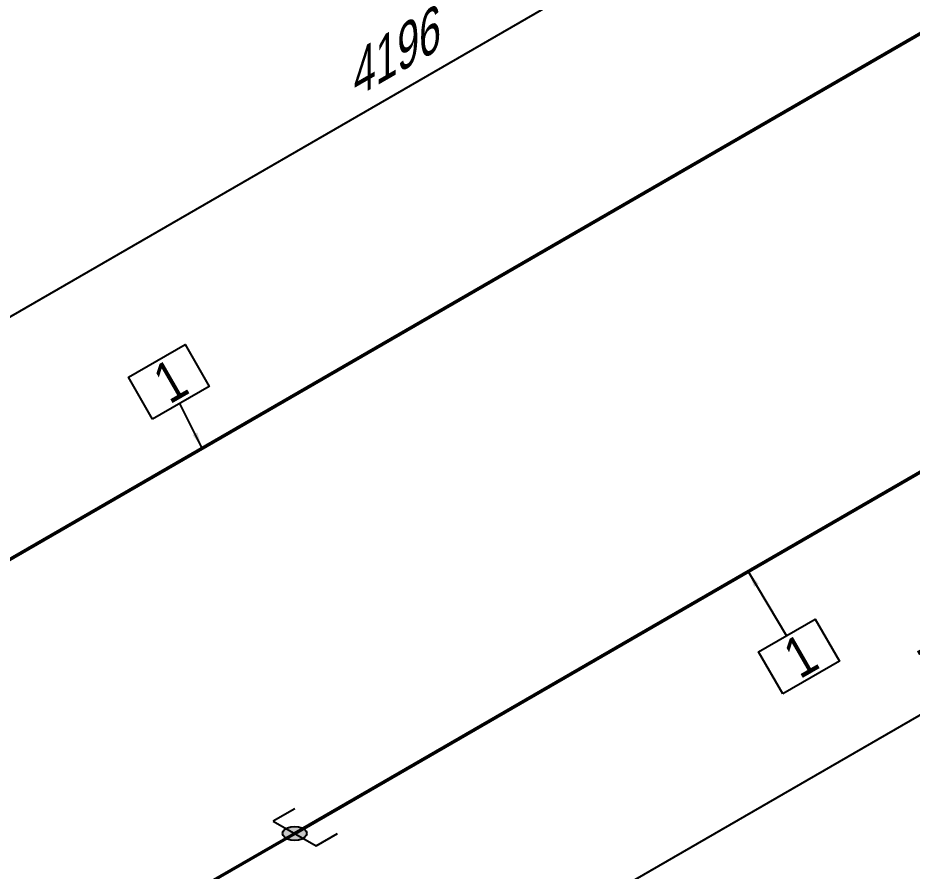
# Model space of a CAD drawing. Header units: millimetres. Extents: x 0 to 594, y 0 to 420.
# Drawn here: x 73.2 to 128.6, y 308.7 to 361.4 of the extents above; entities that cross this region are included whole.
import ezdxf
from ezdxf import colors
from ezdxf.entities.mleader import LeaderData, LeaderLine
from ezdxf.enums import TextEntityAlignment as Align
from ezdxf.math import Vec2, Vec3

# ---------------------------------------------------------------- set-up
doc = ezdxf.new("R2010")
doc.units = ezdxf.units.MM
doc.header["$LTSCALE"] = 0.25
for name, color, linetype in [('용접', 1, 'Continuous'), ('주석', 7, 'Continuous'), ('치수', 1, 'Continuous')]:
    doc.layers.add(name, color=color, linetype=linetype)
doc.layers.add('파이프 작은 보어', color=30, linetype='Continuous', lineweight=50)
doc.styles.add('AdskIsoAnnotation', font='arial.ttf', dxfattribs={"width": 0.8, "height": 1})
doc.styles.add('AdskIsoMetric', font='arial.ttf', dxfattribs={"width": 0.8, "height": 2.5})
doc.styles.add('AdskIsoMetric-30', font='arial.ttf', dxfattribs={"width": 0.8, "height": 2.5})
doc.styles.add('AdskIsoMetric30', font='arial.ttf', dxfattribs={"width": 0.8, "oblique": 30, "height": 2.5})
doc.styles.get("Standard").update_dxf_attribs({"font": 'arial.ttf'})
doc.dimstyles.new('AdskIsoMetric', dxfattribs={"dimtxt": 2.5, "dimasz": 2.5, "dimexe": 1, "dimexo": 2, "dimgap": 0.8, "dimtad": 1, "dimdec": 0, "dimrnd": 1, "dimzin": 0, "dimdsep": 46, "dimtxsty": 'AdskIsoMetric', "dimcen": 0, "dimclrt": 7, "dimadec": 0, "dimazin": 0, "dimtfac": 1, "dimtdec": 0, "dimtmove": 1, "dimatfit": 3, "dimfxl": 0, "dimfrac": 2, "dimtolj": 1, "dimtzin": 0, "dimarcsym": 0})

# ---------------------------------------------------------------- blocks, each defined once
blk = doc.blocks.new('*D36')
at = {"layer": 'Defpoints', "color": 0}
for p in [(155.067, 390.475), (155.067, 375.475), (37.569, 307.638)]:
    blk.add_point(p, dxfattribs=at)
at = {"layer": '치수', "color": 0, "lineweight": -2}
for p, q in [((155.067, 377.785), (155.067, 391.63)), ((39.734, 323.888), (152.902, 389.225)), ((37.569, 309.947), (37.569, 323.793))]:
    blk.add_line(p, q, dxfattribs=at)
at = {"layer": '치수', "color": 0}
for points in [[(152.693, 389.586), (153.11, 388.864), (155.067, 390.475)], [(39.526, 324.249), (39.942, 323.527), (37.569, 322.638)]]:
    blk.add_solid(points, dxfattribs=at)
at = {"layer": '치수', "color": 7, "insert": (96.098, 359.046), "char_height": 2.5, "attachment_point": 5, "rotation": 30, "style": 'AdskIsoMetric30'}
blk.add_mtext('\\A1;4196', dxfattribs=at)
blk = doc.blocks.new('*D39')
at = {"layer": 'Defpoints', "color": 0}
for p in [(155.328, 348.489), (168.318, 340.989), (85.057, 307.918)]:
    blk.add_point(p, dxfattribs=at)
at = {"layer": '치수', "color": 0, "lineweight": -2}
for p, q in [((157.328, 347.334), (169.318, 340.412)), ((100.212, 301.668), (166.153, 339.739))]:
    blk.add_line(p, q, dxfattribs=at)
at = {"layer": '치수', "color": 0}
for points in [[(165.945, 340.1), (166.362, 339.378), (168.318, 340.989)], [(100.004, 302.029), (100.42, 301.307), (98.047, 300.418)]]:
    blk.add_solid(points, dxfattribs=at)
at = {"layer": '치수', "color": 7, "insert": (131.378, 322.254), "char_height": 2.5, "attachment_point": 5, "rotation": 30, "style": 'AdskIsoMetric-30'}
blk.add_mtext('\\A1;741', dxfattribs=at)
blk = doc.blocks.new('엘보우-5-Iso2DSkew90')
at = {"color": 0, "linetype": 'ByBlock', "lineweight": -2, "extrusion": (-5.624e-11, -0.816497, -0.57735)}
for p, q in [((0, 0), (5.303, 3.062)), ((0, 0), (0, 0)), ((5.303, -3.062), (0, 0))]:
    blk.add_line(p, q, dxfattribs=at)
blk = doc.blocks.new('SocketWeld-1-IsoRight')
blk.add_hatch(color=256).paths.add_polyline_path([(0.0055, 0.0371), (0.0057, 0.0369), (0.006, 0.0367), (0.0062, 0.0365), (0.0064, 0.0363), (0.0066, 0.0361), (0.0068, 0.0359), (0.007, 0.0357), (0.0072, 0.0355), (0.0075, 0.0353), (0.0077, 0.0351), (0.0079, 0.0349), (0.0081, 0.0347), (0.0083, 0.0345), (0.0085, 0.0343), (0.0088, 0.0341), (0.009, 0.0339), (0.0092, 0.0337), (0.0094, 0.0334), (0.0096, 0.0332), (0.0098, 0.033), (0.01, 0.0328), (0.0103, 0.0326), (0.0105, 0.0324), (0.0107, 0.0322), (0.0109, 0.032), (0.0111, 0.0318), (0.0113, 0.0316), (0.0115, 0.0314), (0.0118, 0.0312), (0.012, 0.031), (0.0122, 0.0308), (0.0124, 0.0306), (0.0126, 0.0304), (0.0128, 0.0302), (0.013, 0.03), (0.0133, 0.0298), (0.0135, 0.0296), (0.0137, 0.0294), (0.0139, 0.0292), (0.0141, 0.0289), (0.0143, 0.0287), (0.0145, 0.0285), (0.0148, 0.0283), (0.015, 0.0281), (0.0152, 0.0279), (0.0154, 0.0277), (0.0156, 0.0275), (0.0158, 0.0273), (0.0161, 0.0271), (0.0161, 0.0271), (0.0162, 0.0268), (0.0164, 0.0266), (0.0166, 0.0263), (0.0168, 0.0261), (0.017, 0.0258), (0.0171, 0.0256), (0.0173, 0.0253), (0.0175, 0.025), (0.0177, 0.0248), (0.0179, 0.0245), (0.0181, 0.0243), (0.0182, 0.024), (0.0184, 0.0237), (0.0186, 0.0235), (0.0188, 0.0232), (0.019, 0.023), (0.0192, 0.0227), (0.0193, 0.0225), (0.0195, 0.0222), (0.0197, 0.0219), (0.0199, 0.0217), (0.0201, 0.0214), (0.0203, 0.0212), (0.0204, 0.0209), (0.0206, 0.0206), (0.0208, 0.0204), (0.021, 0.0201), (0.0212, 0.0199), (0.0213, 0.0196), (0.0215, 0.0193), (0.0217, 0.0191), (0.0219, 0.0188), (0.0221, 0.0186), (0.0223, 0.0183), (0.0224, 0.0181), (0.0226, 0.0178), (0.0228, 0.0175), (0.023, 0.0173), (0.0232, 0.017), (0.0234, 0.0168), (0.0235, 0.0165), (0.0237, 0.0162), (0.0239, 0.016), (0.0241, 0.0157), (0.0243, 0.0155), (0.0245, 0.0152), (0.0246, 0.015), (0.0248, 0.0147), (0.025, 0.0144), (0.025, 0.0144), (0.0251, 0.0141), (0.0253, 0.0139), (0.0254, 0.0136), (0.0255, 0.0133), (0.0257, 0.013), (0.0258, 0.0127), (0.0259, 0.0124), (0.0261, 0.0121), (0.0262, 0.0118), (0.0263, 0.0116), (0.0265, 0.0113), (0.0266, 0.011), (0.0267, 0.0107), (0.0269, 0.0104), (0.027, 0.0101), (0.0271, 0.0098), (0.0273, 0.0095), (0.0274, 0.0093), (0.0275, 0.009), (0.0277, 0.0087), (0.0278, 0.0084), (0.0279, 0.0081), (0.0281, 0.0078), (0.0282, 0.0075), (0.0283, 0.0072), (0.0284, 0.007), (0.0286, 0.0067), (0.0287, 0.0064), (0.0288, 0.0061), (0.029, 0.0058), (0.0291, 0.0055), (0.0292, 0.0052), (0.0294, 0.0049), (0.0295, 0.0047), (0.0296, 0.0044), (0.0298, 0.0041), (0.0299, 0.0038), (0.03, 0.0035), (0.0302, 0.0032), (0.0303, 0.0029), (0.0304, 0.0026), (0.0306, 0.0024), (0.0307, 0.0021), (0.0308, 0.0018), (0.031, 0.0015), (0.0311, 0.0012), (0.0312, 0.0009), (0.0314, 0.0006), (0.0315, 0.0003), (0.0315, 0.0003), (0.0316, 0.0001), (0.0316, -0.0002), (0.0317, -0.0005), (0.0318, -0.0008), (0.0319, -0.0011), (0.0319, -0.0014), (0.032, -0.0017), (0.0321, -0.002), (0.0321, -0.0022), (0.0322, -0.0025), (0.0323, -0.0028), (0.0323, -0.0031), (0.0324, -0.0034), (0.0325, -0.0037), (0.0325, -0.004), (0.0326, -0.0043), (0.0327, -0.0046), (0.0328, -0.0048), (0.0328, -0.0051), (0.0329, -0.0054), (0.033, -0.0057), (0.033, -0.006), (0.0331, -0.0063), (0.0332, -0.0066), (0.0332, -0.0069), (0.0333, -0.0071), (0.0334, -0.0074), (0.0335, -0.0077), (0.0335, -0.008), (0.0336, -0.0083), (0.0337, -0.0086), (0.0337, -0.0089), (0.0338, -0.0092), (0.0339, -0.0095), (0.0339, -0.0097), (0.034, -0.01), (0.0341, -0.0103), (0.0342, -0.0106), (0.0342, -0.0109), (0.0343, -0.0112), (0.0344, -0.0115), (0.0344, -0.0118), (0.0345, -0.012), (0.0346, -0.0123), (0.0346, -0.0126), (0.0347, -0.0129), (0.0348, -0.0132), (0.0349, -0.0135), (0.0349, -0.0138), (0.0349, -0.0138), (0.0349, -0.014), (0.0349, -0.0143), (0.0349, -0.0146), (0.0349, -0.0148), (0.0349, -0.0151), (0.0349, -0.0153), (0.0349, -0.0156), (0.0349, -0.0159), (0.0349, -0.0161), (0.0349, -0.0164), (0.0349, -0.0166), (0.0349, -0.0169), (0.0349, -0.0172), (0.0349, -0.0174), (0.0349, -0.0177), (0.0349, -0.0179), (0.0349, -0.0182), (0.0349, -0.0185), (0.0349, -0.0187), (0.0349, -0.019), (0.0349, -0.0192), (0.0349, -0.0195), (0.0349, -0.0198), (0.0349, -0.02), (0.0349, -0.0203), (0.0349, -0.0206), (0.0349, -0.0208), (0.0349, -0.0211), (0.0349, -0.0213), (0.0349, -0.0216), (0.0349, -0.0219), (0.0349, -0.0221), (0.0349, -0.0224), (0.0349, -0.0226), (0.0349, -0.0229), (0.0349, -0.0232), (0.0349, -0.0234), (0.0349, -0.0237), (0.0349, -0.0239), (0.0349, -0.0242), (0.0349, -0.0245), (0.0349, -0.0247), (0.0349, -0.025), (0.0349, -0.0252), (0.0349, -0.0255), (0.0349, -0.0258), (0.0349, -0.026), (0.0349, -0.0263), (0.0349, -0.0265), (0.0349, -0.0265), (0.0349, -0.0268), (0.0348, -0.027), (0.0347, -0.0272), (0.0346, -0.0274), (0.0346, -0.0276), (0.0345, -0.0278), (0.0344, -0.028), (0.0344, -0.0282), (0.0343, -0.0284), (0.0342, -0.0286), (0.0342, -0.0288), (0.0341, -0.029), (0.034, -0.0292), (0.0339, -0.0295), (0.0339, -0.0297), (0.0338, -0.0299), (0.0337, -0.0301), (0.0337, -0.0303), (0.0336, -0.0305), (0.0335, -0.0307), (0.0335, -0.0309), (0.0334, -0.0311), (0.0333, -0.0313), (0.0332, -0.0315), (0.0332, -0.0317), (0.0331, -0.0319), (0.033, -0.0322), (0.033, -0.0324), (0.0329, -0.0326), (0.0328, -0.0328), (0.0328, -0.033), (0.0327, -0.0332), (0.0326, -0.0334), (0.0325, -0.0336), (0.0325, -0.0338), (0.0324, -0.034), (0.0323, -0.0342), (0.0323, -0.0344), (0.0322, -0.0346), (0.0321, -0.0349), (0.0321, -0.0351), (0.032, -0.0353), (0.0319, -0.0355), (0.0319, -0.0357), (0.0318, -0.0359), (0.0317, -0.0361), (0.0316, -0.0363), (0.0316, -0.0365), (0.0315, -0.0367), (0.0315, -0.0367), (0.0314, -0.0369), (0.0312, -0.037), (0.0311, -0.0371), (0.031, -0.0373), (0.0308, -0.0374), (0.0307, -0.0375), (0.0306, -0.0377), (0.0304, -0.0378), (0.0303, -0.0379), (0.0302, -0.0381), (0.03, -0.0382), (0.0299, -0.0383), (0.0298, -0.0385), (0.0296, -0.0386), (0.0295, -0.0387), (0.0294, -0.0389), (0.0292, -0.039), (0.0291, -0.0391), (0.029, -0.0393), (0.0288, -0.0394), (0.0287, -0.0395), (0.0286, -0.0397), (0.0284, -0.0398), (0.0283, -0.0399), (0.0282, -0.0401), (0.0281, -0.0402), (0.0279, -0.0403), (0.0278, -0.0405), (0.0277, -0.0406), (0.0275, -0.0408), (0.0274, -0.0409), (0.0273, -0.041), (0.0271, -0.0412), (0.027, -0.0413), (0.0269, -0.0414), (0.0267, -0.0416), (0.0266, -0.0417), (0.0265, -0.0418), (0.0263, -0.042), (0.0262, -0.0421), (0.0261, -0.0422), (0.0259, -0.0424), (0.0258, -0.0425), (0.0257, -0.0426), (0.0255, -0.0428), (0.0254, -0.0429), (0.0253, -0.043), (0.0251, -0.0432), (0.025, -0.0433), (0.025, -0.0433), (0.0248, -0.0433), (0.0246, -0.0434), (0.0245, -0.0434), (0.0243, -0.0435), (0.0241, -0.0435), (0.0239, -0.0436), (0.0237, -0.0436), (0.0235, -0.0437), (0.0234, -0.0437), (0.0232, -0.0438), (0.023, -0.0438), (0.0228, -0.0439), (0.0226, -0.0439), (0.0224, -0.044), (0.0223, -0.044), (0.0221, -0.0441), (0.0219, -0.0441), (0.0217, -0.0442), (0.0215, -0.0442), (0.0213, -0.0443), (0.0212, -0.0443), (0.021, -0.0444), (0.0208, -0.0444), (0.0206, -0.0444), (0.0204, -0.0445), (0.0203, -0.0445), (0.0201, -0.0446), (0.0199, -0.0446), (0.0197, -0.0447), (0.0195, -0.0447), (0.0193, -0.0448), (0.0192, -0.0448), (0.019, -0.0449), (0.0188, -0.0449), (0.0186, -0.045), (0.0184, -0.045), (0.0182, -0.0451), (0.0181, -0.0451), (0.0179, -0.0452), (0.0177, -0.0452), (0.0175, -0.0453), (0.0173, -0.0453), (0.0171, -0.0454), (0.017, -0.0454), (0.0168, -0.0455), (0.0166, -0.0455), (0.0164, -0.0455), (0.0162, -0.0456), (0.0161, -0.0456), (0.0161, -0.0456), (0.0158, -0.0456), (0.0156, -0.0456), (0.0154, -0.0455), (0.0152, -0.0455), (0.015, -0.0454), (0.0148, -0.0454), (0.0145, -0.0453), (0.0143, -0.0453), (0.0141, -0.0453), (0.0139, -0.0452), (0.0137, -0.0452), (0.0135, -0.0451), (0.0133, -0.0451), (0.013, -0.045), (0.0128, -0.045), (0.0126, -0.0449), (0.0124, -0.0449), (0.0122, -0.0449), (0.012, -0.0448), (0.0118, -0.0448), (0.0115, -0.0447), (0.0113, -0.0447), (0.0111, -0.0446), (0.0109, -0.0446), (0.0107, -0.0446), (0.0105, -0.0445), (0.0103, -0.0445), (0.01, -0.0444), (0.0098, -0.0444), (0.0096, -0.0443), (0.0094, -0.0443), (0.0092, -0.0443), (0.009, -0.0442), (0.0088, -0.0442), (0.0085, -0.0441), (0.0083, -0.0441), (0.0081, -0.044), (0.0079, -0.044), (0.0077, -0.0439), (0.0075, -0.0439), (0.0072, -0.0439), (0.007, -0.0438), (0.0068, -0.0438), (0.0066, -0.0437), (0.0064, -0.0437), (0.0062, -0.0436), (0.006, -0.0436), (0.0057, -0.0436), (0.0055, -0.0435), (0.0055, -0.0435), (0.0053, -0.0434), (0.0051, -0.0433), (0.0049, -0.0431), (0.0046, -0.043), (0.0044, -0.0429), (0.0042, -0.0427), (0.004, -0.0426), (0.0037, -0.0425), (0.0035, -0.0423), (0.0033, -0.0422), (0.003, -0.0421), (0.0028, -0.042), (0.0026, -0.0418), (0.0024, -0.0417), (0.0021, -0.0416), (0.0019, -0.0414), (0.0017, -0.0413), (0.0015, -0.0412), (0.0012, -0.041), (0.001, -0.0409), (0.0008, -0.0408), (0.0006, -0.0406), (0.0003, -0.0405), (0.0001, -0.0404), (-0.0001, -0.0403), (-0.0003, -0.0401), (-0.0006, -0.04), (-0.0008, -0.0399), (-0.001, -0.0397), (-0.0012, -0.0396), (-0.0015, -0.0395), (-0.0017, -0.0393), (-0.0019, -0.0392), (-0.0021, -0.0391), (-0.0024, -0.039), (-0.0026, -0.0388), (-0.0028, -0.0387), (-0.003, -0.0386), (-0.0033, -0.0384), (-0.0035, -0.0383), (-0.0037, -0.0382), (-0.004, -0.038), (-0.0042, -0.0379), (-0.0044, -0.0378), (-0.0046, -0.0377), (-0.0049, -0.0375), (-0.0051, -0.0374), (-0.0053, -0.0373), (-0.0055, -0.0371), (-0.0055, -0.0371), (-0.0057, -0.0369), (-0.006, -0.0367), (-0.0062, -0.0365), (-0.0064, -0.0363), (-0.0066, -0.0361), (-0.0068, -0.0359), (-0.007, -0.0357), (-0.0072, -0.0355), (-0.0075, -0.0353), (-0.0077, -0.0351), (-0.0079, -0.0349), (-0.0081, -0.0347), (-0.0083, -0.0345), (-0.0085, -0.0343), (-0.0088, -0.0341), (-0.009, -0.0339), (-0.0092, -0.0337), (-0.0094, -0.0334), (-0.0096, -0.0332), (-0.0098, -0.033), (-0.01, -0.0328), (-0.0103, -0.0326), (-0.0105, -0.0324), (-0.0107, -0.0322), (-0.0109, -0.032), (-0.0111, -0.0318), (-0.0113, -0.0316), (-0.0115, -0.0314), (-0.0118, -0.0312), (-0.012, -0.031), (-0.0122, -0.0308), (-0.0124, -0.0306), (-0.0126, -0.0304), (-0.0128, -0.0302), (-0.013, -0.03), (-0.0133, -0.0298), (-0.0135, -0.0296), (-0.0137, -0.0294), (-0.0139, -0.0292), (-0.0141, -0.0289), (-0.0143, -0.0287), (-0.0145, -0.0285), (-0.0148, -0.0283), (-0.015, -0.0281), (-0.0152, -0.0279), (-0.0154, -0.0277), (-0.0156, -0.0275), (-0.0158, -0.0273), (-0.0161, -0.0271), (-0.0161, -0.0271), (-0.0162, -0.0268), (-0.0164, -0.0266), (-0.0166, -0.0263), (-0.0168, -0.0261), (-0.017, -0.0258), (-0.0171, -0.0256), (-0.0173, -0.0253), (-0.0175, -0.025), (-0.0177, -0.0248), (-0.0179, -0.0245), (-0.0181, -0.0243), (-0.0182, -0.024), (-0.0184, -0.0237), (-0.0186, -0.0235), (-0.0188, -0.0232), (-0.019, -0.023), (-0.0192, -0.0227), (-0.0193, -0.0225), (-0.0195, -0.0222), (-0.0197, -0.0219), (-0.0199, -0.0217), (-0.0201, -0.0214), (-0.0203, -0.0212), (-0.0204, -0.0209), (-0.0206, -0.0206), (-0.0208, -0.0204), (-0.021, -0.0201), (-0.0212, -0.0199), (-0.0213, -0.0196), (-0.0215, -0.0193), (-0.0217, -0.0191), (-0.0219, -0.0188), (-0.0221, -0.0186), (-0.0223, -0.0183), (-0.0224, -0.0181), (-0.0226, -0.0178), (-0.0228, -0.0175), (-0.023, -0.0173), (-0.0232, -0.017), (-0.0234, -0.0168), (-0.0235, -0.0165), (-0.0237, -0.0162), (-0.0239, -0.016), (-0.0241, -0.0157), (-0.0243, -0.0155), (-0.0245, -0.0152), (-0.0246, -0.015), (-0.0248, -0.0147), (-0.025, -0.0144), (-0.025, -0.0144), (-0.0251, -0.0141), (-0.0253, -0.0139), (-0.0254, -0.0136), (-0.0255, -0.0133), (-0.0257, -0.013), (-0.0258, -0.0127), (-0.0259, -0.0124), (-0.0261, -0.0121), (-0.0262, -0.0118), (-0.0263, -0.0116), (-0.0265, -0.0113), (-0.0266, -0.011), (-0.0267, -0.0107), (-0.0269, -0.0104), (-0.027, -0.0101), (-0.0271, -0.0098), (-0.0273, -0.0095), (-0.0274, -0.0093), (-0.0275, -0.009), (-0.0277, -0.0087), (-0.0278, -0.0084), (-0.0279, -0.0081), (-0.0281, -0.0078), (-0.0282, -0.0075), (-0.0283, -0.0072), (-0.0284, -0.007), (-0.0286, -0.0067), (-0.0287, -0.0064), (-0.0288, -0.0061), (-0.029, -0.0058), (-0.0291, -0.0055), (-0.0292, -0.0052), (-0.0294, -0.0049), (-0.0295, -0.0047), (-0.0296, -0.0044), (-0.0298, -0.0041), (-0.0299, -0.0038), (-0.03, -0.0035), (-0.0302, -0.0032), (-0.0303, -0.0029), (-0.0304, -0.0026), (-0.0306, -0.0024), (-0.0307, -0.0021), (-0.0308, -0.0018), (-0.031, -0.0015), (-0.0311, -0.0012), (-0.0312, -0.0009), (-0.0314, -0.0006), (-0.0315, -0.0003), (-0.0315, -0.0003), (-0.0316, -0.0001), (-0.0316, 0.0002), (-0.0317, 0.0005), (-0.0318, 0.0008), (-0.0319, 0.0011), (-0.0319, 0.0014), (-0.032, 0.0017), (-0.0321, 0.002), (-0.0321, 0.0022), (-0.0322, 0.0025), (-0.0323, 0.0028), (-0.0323, 0.0031), (-0.0324, 0.0034), (-0.0325, 0.0037), (-0.0325, 0.004), (-0.0326, 0.0043), (-0.0327, 0.0046), (-0.0328, 0.0048), (-0.0328, 0.0051), (-0.0329, 0.0054), (-0.033, 0.0057), (-0.033, 0.006), (-0.0331, 0.0063), (-0.0332, 0.0066), (-0.0332, 0.0069), (-0.0333, 0.0071), (-0.0334, 0.0074), (-0.0335, 0.0077), (-0.0335, 0.008), (-0.0336, 0.0083), (-0.0337, 0.0086), (-0.0337, 0.0089), (-0.0338, 0.0092), (-0.0339, 0.0095), (-0.0339, 0.0097), (-0.034, 0.01), (-0.0341, 0.0103), (-0.0342, 0.0106), (-0.0342, 0.0109), (-0.0343, 0.0112), (-0.0344, 0.0115), (-0.0344, 0.0118), (-0.0345, 0.012), (-0.0346, 0.0123), (-0.0346, 0.0126), (-0.0347, 0.0129), (-0.0348, 0.0132), (-0.0349, 0.0135), (-0.0349, 0.0138), (-0.0349, 0.0138), (-0.0349, 0.014), (-0.0349, 0.0143), (-0.0349, 0.0146), (-0.0349, 0.0148), (-0.0349, 0.0151), (-0.0349, 0.0153), (-0.0349, 0.0156), (-0.0349, 0.0159), (-0.0349, 0.0161), (-0.0349, 0.0164), (-0.0349, 0.0166), (-0.0349, 0.0169), (-0.0349, 0.0172), (-0.0349, 0.0174), (-0.0349, 0.0177), (-0.0349, 0.0179), (-0.0349, 0.0182), (-0.0349, 0.0185), (-0.0349, 0.0187), (-0.0349, 0.019), (-0.0349, 0.0192), (-0.0349, 0.0195), (-0.0349, 0.0198), (-0.0349, 0.02), (-0.0349, 0.0203), (-0.0349, 0.0206), (-0.0349, 0.0208), (-0.0349, 0.0211), (-0.0349, 0.0213), (-0.0349, 0.0216), (-0.0349, 0.0219), (-0.0349, 0.0221), (-0.0349, 0.0224), (-0.0349, 0.0226), (-0.0349, 0.0229), (-0.0349, 0.0232), (-0.0349, 0.0234), (-0.0349, 0.0237), (-0.0349, 0.0239), (-0.0349, 0.0242), (-0.0349, 0.0245), (-0.0349, 0.0247), (-0.0349, 0.025), (-0.0349, 0.0252), (-0.0349, 0.0255), (-0.0349, 0.0258), (-0.0349, 0.026), (-0.0349, 0.0263), (-0.0349, 0.0265), (-0.0349, 0.0265), (-0.0349, 0.0268), (-0.0348, 0.027), (-0.0347, 0.0272), (-0.0346, 0.0274), (-0.0346, 0.0276), (-0.0345, 0.0278), (-0.0344, 0.028), (-0.0344, 0.0282), (-0.0343, 0.0284), (-0.0342, 0.0286), (-0.0342, 0.0288), (-0.0341, 0.029), (-0.034, 0.0292), (-0.0339, 0.0295), (-0.0339, 0.0297), (-0.0338, 0.0299), (-0.0337, 0.0301), (-0.0337, 0.0303), (-0.0336, 0.0305), (-0.0335, 0.0307), (-0.0335, 0.0309), (-0.0334, 0.0311), (-0.0333, 0.0313), (-0.0332, 0.0315), (-0.0332, 0.0317), (-0.0331, 0.0319), (-0.033, 0.0322), (-0.033, 0.0324), (-0.0329, 0.0326), (-0.0328, 0.0328), (-0.0328, 0.033), (-0.0327, 0.0332), (-0.0326, 0.0334), (-0.0325, 0.0336), (-0.0325, 0.0338), (-0.0324, 0.034), (-0.0323, 0.0342), (-0.0323, 0.0344), (-0.0322, 0.0346), (-0.0321, 0.0349), (-0.0321, 0.0351), (-0.032, 0.0353), (-0.0319, 0.0355), (-0.0319, 0.0357), (-0.0318, 0.0359), (-0.0317, 0.0361), (-0.0316, 0.0363), (-0.0316, 0.0365), (-0.0315, 0.0367), (-0.0315, 0.0367), (-0.0314, 0.0369), (-0.0312, 0.037), (-0.0311, 0.0371), (-0.031, 0.0373), (-0.0308, 0.0374), (-0.0307, 0.0375), (-0.0306, 0.0377), (-0.0304, 0.0378), (-0.0303, 0.0379), (-0.0302, 0.0381), (-0.03, 0.0382), (-0.0299, 0.0383), (-0.0298, 0.0385), (-0.0296, 0.0386), (-0.0295, 0.0387), (-0.0294, 0.0389), (-0.0292, 0.039), (-0.0291, 0.0391), (-0.029, 0.0393), (-0.0288, 0.0394), (-0.0287, 0.0395), (-0.0286, 0.0397), (-0.0284, 0.0398), (-0.0283, 0.0399), (-0.0282, 0.0401), (-0.0281, 0.0402), (-0.0279, 0.0403), (-0.0278, 0.0405), (-0.0277, 0.0406), (-0.0275, 0.0408), (-0.0274, 0.0409), (-0.0273, 0.041), (-0.0271, 0.0412), (-0.027, 0.0413), (-0.0269, 0.0414), (-0.0267, 0.0416), (-0.0266, 0.0417), (-0.0265, 0.0418), (-0.0263, 0.042), (-0.0262, 0.0421), (-0.0261, 0.0422), (-0.0259, 0.0424), (-0.0258, 0.0425), (-0.0257, 0.0426), (-0.0255, 0.0428), (-0.0254, 0.0429), (-0.0253, 0.043), (-0.0251, 0.0432), (-0.025, 0.0433), (-0.025, 0.0433), (-0.0248, 0.0433), (-0.0246, 0.0434), (-0.0245, 0.0434), (-0.0243, 0.0435), (-0.0241, 0.0435), (-0.0239, 0.0436), (-0.0237, 0.0436), (-0.0235, 0.0437), (-0.0234, 0.0437), (-0.0232, 0.0438), (-0.023, 0.0438), (-0.0228, 0.0439), (-0.0226, 0.0439), (-0.0224, 0.044), (-0.0223, 0.044), (-0.0221, 0.0441), (-0.0219, 0.0441), (-0.0217, 0.0442), (-0.0215, 0.0442), (-0.0213, 0.0443), (-0.0212, 0.0443), (-0.021, 0.0444), (-0.0208, 0.0444), (-0.0206, 0.0444), (-0.0204, 0.0445), (-0.0203, 0.0445), (-0.0201, 0.0446), (-0.0199, 0.0446), (-0.0197, 0.0447), (-0.0195, 0.0447), (-0.0193, 0.0448), (-0.0192, 0.0448), (-0.019, 0.0449), (-0.0188, 0.0449), (-0.0186, 0.045), (-0.0184, 0.045), (-0.0182, 0.0451), (-0.0181, 0.0451), (-0.0179, 0.0452), (-0.0177, 0.0452), (-0.0175, 0.0453), (-0.0173, 0.0453), (-0.0171, 0.0454), (-0.017, 0.0454), (-0.0168, 0.0455), (-0.0166, 0.0455), (-0.0164, 0.0455), (-0.0162, 0.0456), (-0.0161, 0.0456), (-0.0161, 0.0456), (-0.0158, 0.0456), (-0.0156, 0.0456), (-0.0154, 0.0455), (-0.0152, 0.0455), (-0.015, 0.0454), (-0.0148, 0.0454), (-0.0145, 0.0453), (-0.0143, 0.0453), (-0.0141, 0.0453), (-0.0139, 0.0452), (-0.0137, 0.0452), (-0.0135, 0.0451), (-0.0133, 0.0451), (-0.013, 0.045), (-0.0128, 0.045), (-0.0126, 0.0449), (-0.0124, 0.0449), (-0.0122, 0.0449), (-0.012, 0.0448), (-0.0118, 0.0448), (-0.0115, 0.0447), (-0.0113, 0.0447), (-0.0111, 0.0446), (-0.0109, 0.0446), (-0.0107, 0.0446), (-0.0105, 0.0445), (-0.0103, 0.0445), (-0.01, 0.0444), (-0.0098, 0.0444), (-0.0096, 0.0443), (-0.0094, 0.0443), (-0.0092, 0.0443), (-0.009, 0.0442), (-0.0088, 0.0442), (-0.0085, 0.0441), (-0.0083, 0.0441), (-0.0081, 0.044), (-0.0079, 0.044), (-0.0077, 0.0439), (-0.0075, 0.0439), (-0.0072, 0.0439), (-0.007, 0.0438), (-0.0068, 0.0438), (-0.0066, 0.0437), (-0.0064, 0.0437), (-0.0062, 0.0436), (-0.006, 0.0436), (-0.0057, 0.0436), (-0.0055, 0.0435), (-0.0055, 0.0435), (-0.0053, 0.0434), (-0.0051, 0.0433), (-0.0049, 0.0431), (-0.0046, 0.043), (-0.0044, 0.0429), (-0.0042, 0.0427), (-0.004, 0.0426), (-0.0037, 0.0425), (-0.0035, 0.0423), (-0.0033, 0.0422), (-0.003, 0.0421), (-0.0028, 0.042), (-0.0026, 0.0418), (-0.0024, 0.0417), (-0.0021, 0.0416), (-0.0019, 0.0414), (-0.0017, 0.0413), (-0.0015, 0.0412), (-0.0012, 0.041), (-0.001, 0.0409), (-0.0008, 0.0408), (-0.0006, 0.0406), (-0.0003, 0.0405), (-0.0001, 0.0404), (0.0001, 0.0403), (0.0003, 0.0401), (0.0006, 0.04), (0.0008, 0.0399), (0.001, 0.0397), (0.0012, 0.0396), (0.0015, 0.0395), (0.0017, 0.0393), (0.0019, 0.0392), (0.0021, 0.0391), (0.0024, 0.039), (0.0026, 0.0388), (0.0028, 0.0387), (0.003, 0.0386), (0.0033, 0.0384), (0.0035, 0.0383), (0.0037, 0.0382), (0.004, 0.038), (0.0042, 0.0379), (0.0044, 0.0378), (0.0046, 0.0377), (0.0049, 0.0375), (0.0051, 0.0374), (0.0053, 0.0373)], flags=0)
at = {"color": 0, "linetype": 'ByBlock', "lineweight": -2, "extrusion": (0.707107, 0.408248, -0.57735)}
for p, q in [((0, 0.1021), (-0.0884, 0.1531)), ((0, -0.1021), (0, 0.1021)), ((-0.0315, 0.0367), (-0.025, 0.0433)), ((-0.025, 0.0433), (-0.0161, 0.0456)), ((-0.0161, 0.0456), (-0.0055, 0.0435)), ((-0.0055, 0.0435), (0.0055, 0.0371)), ((0.0055, 0.0371), (0.0161, 0.0271)), ((-0.0349, 0.0265), (-0.0315, 0.0367)), ((-0.0349, 0.0138), (-0.0349, 0.0265)), ((-0.0315, -0.0003), (-0.0349, 0.0138)), ((0.0161, 0.0271), (0.025, 0.0144)), ((0.025, 0.0144), (0.0315, 0.0003)), ((0.0315, 0.0003), (0.0349, -0.0138)), ((-0.025, -0.0144), (-0.0315, -0.0003)), ((-0.0161, -0.0271), (-0.025, -0.0144)), ((-0.0055, -0.0371), (-0.0161, -0.0271)), ((0.0315, -0.0367), (0.025, -0.0433)), ((0.0349, -0.0265), (0.0315, -0.0367)), ((0.0349, -0.0138), (0.0349, -0.0265)), ((-0.0884, -0.051), (0, -0.1021)), ((0.0055, -0.0435), (-0.0055, -0.0371)), ((0.0161, -0.0456), (0.0055, -0.0435)), ((0.025, -0.0433), (0.0161, -0.0456))]:
    blk.add_line(p, q, dxfattribs=at)
blk = doc.blocks.new('AnnoRect')
at = {"color": 0, "linetype": 'ByBlock', "lineweight": -2}
blk.add_wipeout([(-0.81, -0.6), (-0.81, 0.6), (0.81, 0.6), (0.81, -0.6)], dxfattribs=at)
blk.add_lwpolyline([(-0.81, -0.6), (-0.81, 0.6), (0.81, 0.6), (0.81, -0.6)], close=True, dxfattribs=at)
at = {"color": 0, "linetype": 'ByBlock', "lineweight": -2, "style": 'AdskIsoAnnotation', "width": 0.8}
blk.add_attdef('XX', text='', height=1, dxfattribs=at).set_placement((0, 0), align=Align.MIDDLE_CENTER)

msp = doc.modelspace()

# ---------------------------------------------------------------- linework, layer by layer
at = {"layer": '파이프 작은 보어'}
for points in [[(42.8722, 310.6997), (149.7635, 372.4135)], [(90.3598, 310.9796), (150.0247, 345.4272)]]:
    msp.add_lwpolyline(points, dxfattribs=at)

# ---------------------------------------------------------------- block references
at = {"layer": '용접', "xscale": 15, "yscale": 15, "zscale": 15, "rotation": 239.9999999976181}
msp.add_blockref('SocketWeld-1-IsoRight', (90.3598, 310.9796), dxfattribs=at)
at = {"layer": '파이프 작은 보어'}
msp.add_blockref('엘보우-5-Iso2DSkew90', (85.0565, 307.9178), dxfattribs=at)

# ---------------------------------------------------------------- dimensions: what is measured, and where the dimension line sits
at = {"layer": '치수'}
for base, p1, p2, text, override, picture, middle in [((155.0668, 390.4753), (37.5689, 307.6379), (155.0668, 375.4753), '4196', {"dimtad": 0, "dimlfac": 30.926765, "dimtxsty": 'AdskIsoMetric30', "dimse1": 0, "dimse2": 0, "dimsd1": 0, "dimsd2": 0, "dimtmove": 1}, '*D36', (96.0979, 359.0465)), ((168.3184, 340.9891), (85.0565, 307.9178), (155.328, 348.4891), '741', {"dimtad": 0, "dimlfac": 9.133518, "dimtxsty": 'AdskIsoMetric-30', "dimse1": 1, "dimse2": 0, "dimsd1": 0, "dimsd2": 0, "dimtmove": 1}, '*D39', (131.3776, 322.2536))]:
    dim = msp.add_linear_dim(base=base, p1=p1, p2=p2, angle=30, text=text, dimstyle='AdskIsoMetric', override=override, dxfattribs=at)
    dim.commit()
    dim.dimension.update_dxf_attribs({"geometry": picture, "text_midpoint": middle, "dimtype": 160})

# ---------------------------------------------------------------- leaders
at = {"layer": '주석'}
ml = msp.add_multileader_mtext('Standard', dxfattribs=at)
ml.set_content('')
ml.set_leader_properties()
ml.build(insert=Vec2(0, 0))
ml.multileader.update_dxf_attribs({"dogleg_length": 0, "arrow_head_size": 0})
ctx = ml.context
ctx.base_point, ctx.arrow_head_size, ctx.plane_origin = Vec3(83.2432, 337.5795), 0, Vec3(-0.431, 12.9223)
notes = []
notes.append((ctx, [(0, (1, 1, 0), (83.2432, 337.5795), (-1, 0), 0, [(0, [(84.6334, 334.8106)], 0, [])])]))
ctx.mtext, ml.multileader.dxf.content_type = None, 0
ml = msp.add_multileader_mtext('Standard', dxfattribs=at)
ml.set_content('')
ml.set_leader_properties()
ml.build(insert=Vec2(0, 0))
ml.multileader.update_dxf_attribs({"dogleg_length": 0, "arrow_head_size": 0})
ctx = ml.context
ctx.base_point, ctx.arrow_head_size, ctx.plane_origin = Vec3(120.7982, 323.2093), 0, Vec3(-0.431, 12.9223)
notes.append((ctx, [(0, (1, 1, 0), (120.7982, 323.2093), (-1, 0), 0, [(0, [(118.42, 327.1802)], 0, [])])]))
ctx.mtext, ml.multileader.dxf.content_type = None, 0
for ctx, leaders in notes:
    for number, flags, end, landing, length, lines in leaders:
        leader = LeaderData()
        leader.index, (leader.has_last_leader_line, leader.has_dogleg_vector, leader.attachment_direction) = number, flags
        leader.last_leader_point, leader.dogleg_vector, leader.dogleg_length = Vec3(end), Vec3(landing), length
        for number, points, colour, breaks in lines:
            line = LeaderLine()
            line.index, line.vertices, line.color, line.breaks = number, Vec3.list(points), colors.encode_raw_color(colour), breaks
            leader.lines.append(line)
        ctx.leaders.append(leader)

# ---------------------------------------------------------------- next in the draw order: block references
ref = msp.add_blockref('AnnoRect', (82.569, 338.9223), dxfattribs=dict(at, xscale=2.500000000000001, yscale=2.500000000000001, zscale=2.500000000000001, rotation=29.99999999647819))
ref.add_attrib('XX_001', '1', (82.6141, 337.499), dxfattribs={"layer": '0', "color": 0, "linetype": 'ByBlock', "lineweight": -2, "height": 2.5, "rotation": 30, "style": 'AdskIsoAnnotation', "width": 0.8})
ref = msp.add_blockref('AnnoRect', (121.569, 321.9223), dxfattribs=dict(at, xscale=2.5, yscale=2.5, zscale=2.5, rotation=29.99999999676323))
ref.add_attrib('XX_001', '1', (121.6141, 320.499), dxfattribs={"layer": '0', "color": 0, "linetype": 'ByBlock', "lineweight": -2, "height": 2.5, "rotation": 30, "style": 'AdskIsoAnnotation', "width": 0.8})

doc.saveas('drawing.dxf')
